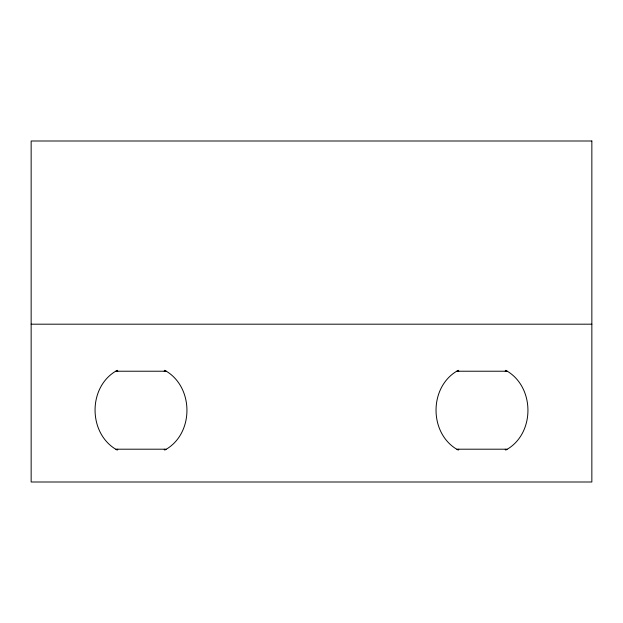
<?xml version="1.0" encoding="UTF-8"?>
<svg xmlns="http://www.w3.org/2000/svg" width="623" height="623" viewBox="0 0 623 623"><rect width="100%" height="100%" fill="white"/><g stroke="black" fill="none" stroke-linecap="round" stroke-linejoin="round"><path stroke-width="0.93" d="M117.794 449.199L117.256 450.094C87.796 434.075 87.539 386.291 117.256 370.327L117.794 371.222M164.207 371.222L164.745 370.327C194.205 386.346 194.462 434.13 164.745 450.094L164.207 449.199M458.793 449.199L458.255 450.094C428.632 434.122 428.632 386.299 458.255 370.327L458.793 371.222M505.206 371.222L505.744 370.327C535.204 386.346 535.461 434.13 505.744 450.094L505.206 449.199M31.15 324.186L591.85 324.186M115.894 371.222L166.107 371.222M456.893 371.222L507.106 371.222M115.894 449.199L166.107 449.199M456.893 449.199L507.106 449.199M591.85 141L31.15 141L31.15 482L591.85 482L591.85 141"/></g></svg>
